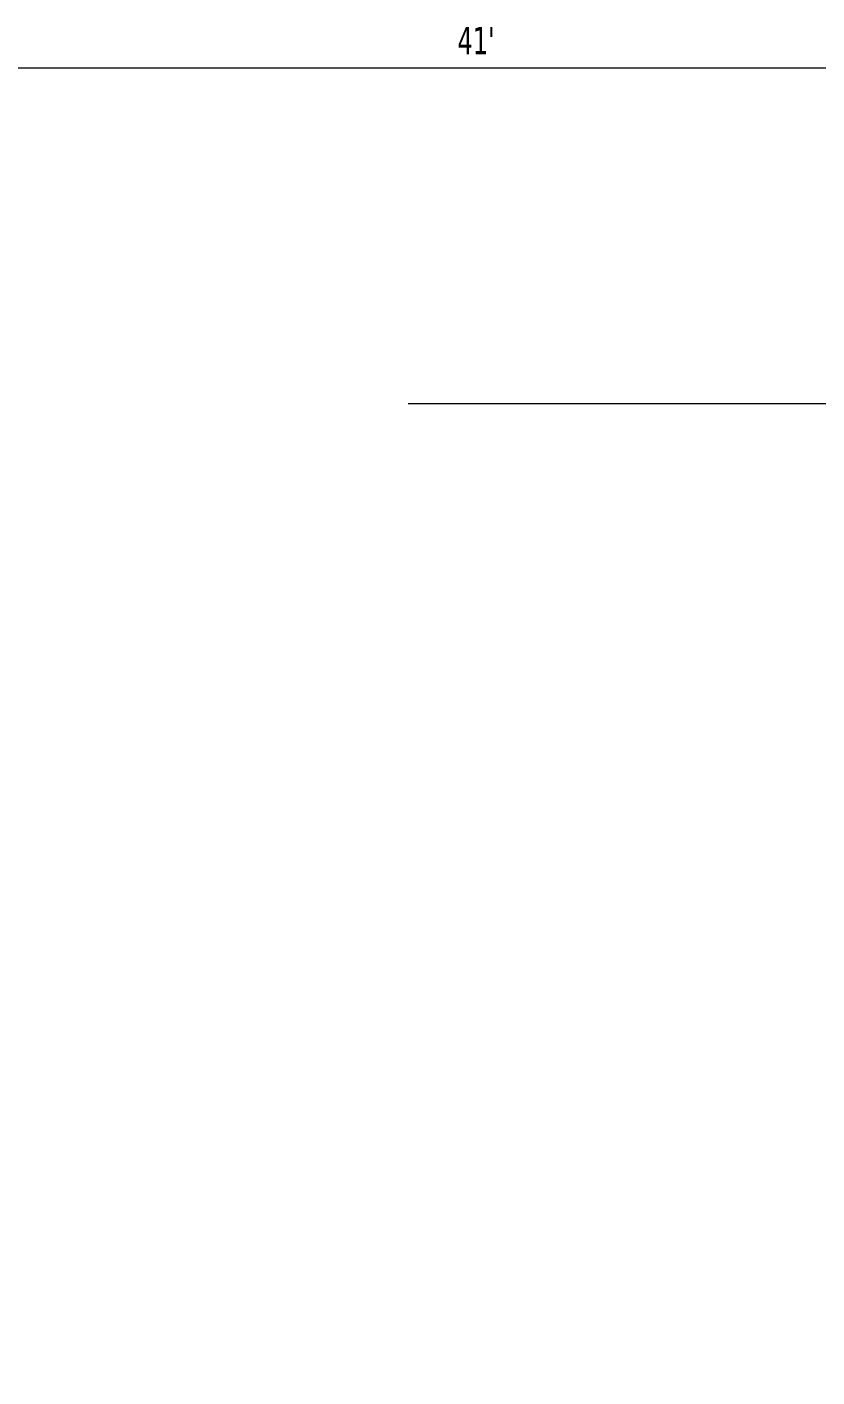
# Model space of a CAD drawing. Header units: millimetres. Extents: x 182434549 to 188124477, y 17518908 to 23462158.
# Drawn here: x 184350051 to 185698403, y 20822781 to 23127664 of the extents above; entities that cross this region are included whole.
import ezdxf

# ---------------------------------------------------------------- set-up
doc = ezdxf.new("R2010")
doc.units = ezdxf.units.MM
doc.layers.add('DIM', color=4, linetype='Continuous', lineweight=0)
doc.styles.add('Style_0', font='tahoma.ttf', dxfattribs={"width": 0.75, "height": 0.5})
doc.dimstyles.get("Standard").update_dxf_attribs({"dimtxt": 0.5, "dimasz": 0.8, "dimexe": 0.5, "dimexo": 0.5, "dimgap": 2, "dimtad": 1, "dimdec": 3, "dimdsep": 46, "dimlunit": 5, "dimtxsty": 'Style_0', "dimsah": 1, "dimcen": 0, "dimclrd": 256, "dimclre": 256, "dimclrt": 256, "dimaunit": 1, "dimadec": 4, "dimazin": 3, "dimtfac": 1, "dimtdec": 4, "dimtofl": 0, "dimtmove": 0, "dimatfit": 3, "dimfxl": 1, "dimfrac": 2, "dimtolj": 1, "dimtzin": 0, "dimlwd": -1, "dimlwe": -1, "dimarcsym": 0})

# ---------------------------------------------------------------- blocks, each defined once
blk = doc.blocks.new('*D29')
at = {"layer": 'Defpoints', "color": 0}
for p in [(2013.078, 248.194), (2013.078, 248.194), (1972.078, 242.022), (2013.078, 239.022)]:
    blk.add_point(p, dxfattribs=at)
at = {"layer": 'DIM'}
for p, q in [((1972.078, 242.272), (1972.078, 248.444)), ((2013.078, 239.272), (2013.078, 248.444)), ((1972.478, 248.194), (2012.678, 248.194))]:
    blk.add_line(p, q, dxfattribs=at)
for points in [[(1972.478, 248.261), (1972.478, 248.127), (1972.078, 248.194)], [(2012.678, 248.127), (2012.678, 248.261), (2013.078, 248.194)]]:
    blk.add_solid(points, dxfattribs=at)
at = {"layer": 'DIM', "linetype": 'Continuous', "insert": (1992.578, 248.694), "char_height": 0.5, "attachment_point": 5, "style": 'Style_0'}
blk.add_mtext("\\A1;41'", dxfattribs=at)
blk = doc.blocks.new('*D33')
at = {"layer": 'Defpoints', "color": 0}
for p in [(1991.078, 242.022), (2019.344, 242.022), (2019.344, 242.022), (2013.078, 207.022)]:
    blk.add_point(p, dxfattribs=at)
at = {"layer": 'DIM'}
for p, q in [((1991.328, 242.022), (2019.594, 242.022)), ((2019.344, 207.422), (2019.344, 241.622)), ((2013.328, 207.022), (2019.594, 207.022))]:
    blk.add_line(p, q, dxfattribs=at)
for points in [[(2019.411, 241.622), (2019.278, 241.622), (2019.344, 242.022)], [(2019.278, 207.422), (2019.411, 207.422), (2019.344, 207.022)]]:
    blk.add_solid(points, dxfattribs=at)
at = {"layer": 'DIM', "linetype": 'Continuous', "insert": (2018.844, 224.522), "char_height": 0.5, "attachment_point": 5, "rotation": 90, "style": 'Style_0'}
blk.add_mtext("\\A1;35'", dxfattribs=at)
blk = doc.blocks.new('First_Floor_Default_ft')
at = {"layer": 'DIM'}
dim = blk.add_linear_dim(base=(2013.0784, 248.1941), p1=(1972.0784, 242.0216), p2=(2013.0784, 239.0216), dimstyle='Standard', override={"dimtxt": 0.5, "dimasz": 0.4, "dimexe": 0.25, "dimexo": 0.25, "dimgap": 0.175, "dimtad": 1, "dimjust": 0, "dimtih": 0, "dimtoh": 0, "dimdec": 3, "dimlfac": 1, "dimrnd": 0, "dimzin": 8, "dimdsep": 46, "dimlunit": 5, "dimpost": "<>'", "dimtxsty": 'Style_0', "dimsah": 1, "dimtsz": 0, "dimcen": 0, "dimse1": 0, "dimse2": 0, "dimsd1": 0, "dimsd2": 0, "dimclrd": 256, "dimclre": 256, "dimclrt": 256, "dimaunit": 0, "dimadec": 0, "dimazin": 0, "dimtol": 0, "dimtofl": 0, "dimtmove": 2, "dimatfit": 3, "dimtvp": 0.25, "dimtfill": 0, "dimfrac": 2, "dimlwd": 65535, "dimlwe": 65535, "dimarcsym": 2}, dxfattribs=at)
dim.commit()
dim.dimension.update_dxf_attribs({"geometry": '*D29', "text_midpoint": (1992.5784, 248.6941), "dimtype": 160})
dim = blk.add_linear_dim(base=(2019.3444, 242.0216), p1=(2013.0784, 207.0216), p2=(1991.0784, 242.0216), angle=90, dimstyle='Standard', override={"dimtxt": 0.5, "dimasz": 0.4, "dimexe": 0.25, "dimexo": 0.25, "dimgap": 0.175, "dimtad": 1, "dimjust": 0, "dimtih": 0, "dimtoh": 0, "dimdec": 3, "dimlfac": 1, "dimrnd": 0, "dimzin": 8, "dimdsep": 46, "dimlunit": 5, "dimpost": "<>'", "dimtxsty": 'Style_0', "dimsah": 1, "dimtsz": 0, "dimcen": 0, "dimse1": 0, "dimse2": 0, "dimsd1": 0, "dimsd2": 0, "dimclrd": 256, "dimclre": 256, "dimclrt": 256, "dimaunit": 0, "dimadec": 0, "dimazin": 0, "dimtol": 0, "dimtofl": 0, "dimtmove": 2, "dimatfit": 3, "dimtvp": 0.25, "dimtfill": 0, "dimfrac": 2, "dimlwd": 65535, "dimlwe": 65535, "dimarcsym": 2}, dxfattribs=at)
dim.commit()
dim.dimension.update_dxf_attribs({"geometry": '*D33', "text_midpoint": (2018.8444, 224.5216), "dimtype": 160})

msp = doc.modelspace()

# ---------------------------------------------------------------- block references
at = {"xscale": 92903.04, "yscale": 92903.04, "zscale": 92903.04}
msp.add_blockref('First_Floor_Default_ft', (0, 0), dxfattribs=at)

doc.saveas('drawing.dxf')
